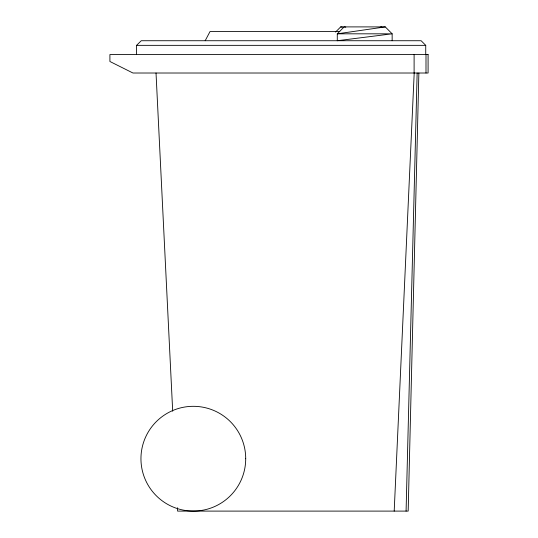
<?xml version="1.0" encoding="UTF-8"?>
<svg xmlns="http://www.w3.org/2000/svg" width="538" height="538" viewBox="0 0 538 538"><rect width="100%" height="100%" fill="white"/><g stroke="black" fill="none" stroke-linecap="round" stroke-linejoin="round"><path stroke-width="0.81" d="M418.873 73.013L408.181 511.1L177.607 511.1L177.446 507.744M406.082 511.1L417.145 73.013M394.193 511.1L414.206 73.013M205.173 40.733L210.049 31.513L339.767 31.513M335.537 32.085L340.689 26.9L385.282 26.9L392.148 33.82L392.148 40.733M136.578 54.567L136.578 45.347L141.245 40.733L421.126 40.733L425.733 45.347L425.733 54.567M380.164 27.135L381.825 26.9M385.282 26.9L337.279 33.82L337.279 40.733L392.148 33.82L337.279 33.82L344.145 26.9L345.8 27.135M136.578 45.347L425.733 45.347M340.689 26.9L342.343 27.135M156.02 73.013L172.691 411.227M425.995 54.567L425.995 73.013M414.105 54.567L414.105 73.013M428.093 54.567L109.907 54.567L109.907 61.487L132.96 73.013L428.093 73.013L428.093 54.567M245.711 458.699A52.368 52.368 0 0 0 193.33 406.318A52.368 52.368 0 0 0 140.949 458.699A52.368 52.368 0 0 0 193.33 511.08A52.368 52.368 0 0 0 245.711 458.699"/></g></svg>
